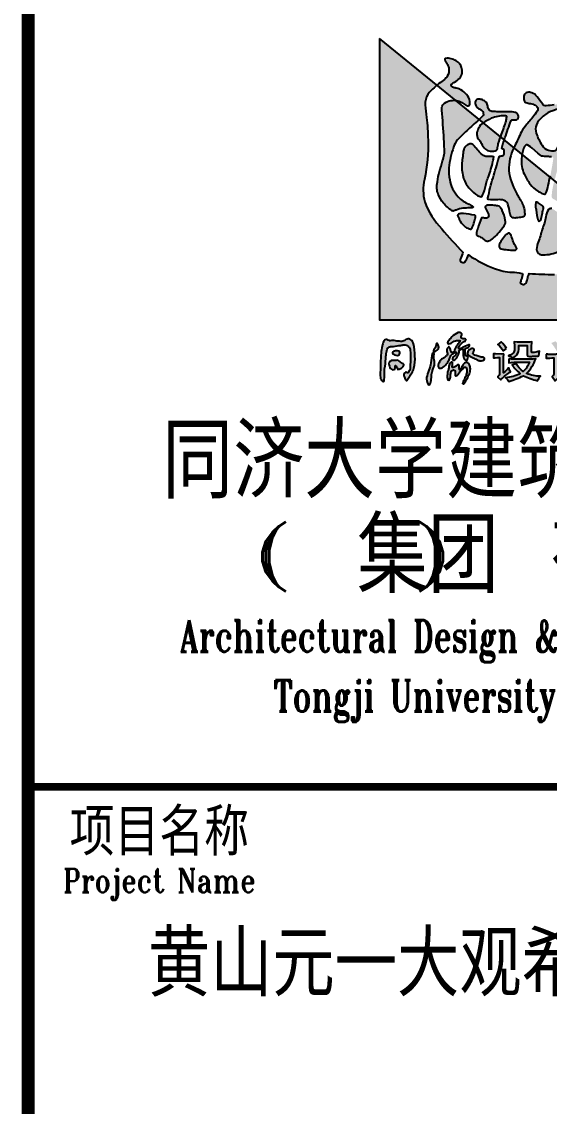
# Model space of a CAD drawing. Extents: x -395226 to -176901, y -140672 to 68263.
# Drawn here: x -287265 to -285253, y -60148 to -56010 of the extents above; entities that cross this region are included whole.
import ezdxf
from ezdxf.enums import TextEntityAlignment as Align

# ---------------------------------------------------------------- set-up
doc = ezdxf.new("R2010")
doc.units = 0
doc.header["$LTSCALE"] = 1000
doc.header["$MEASUREMENT"] = 0
doc.layers.get('0').update_dxf_attribs({"linetype": 'CONTINUOUS'})
doc.layers.add('图框', color=7, linetype='CONTINUOUS')
doc.styles.add('TKZ1_tjhts.shx', font='tjromant.shx', dxfattribs={"bigfont": 'tjhts.shx'})
doc.styles.add('TKZ2_tjkts.shx', font='tjromant.shx', dxfattribs={"bigfont": 'tjkts.shx'})

# ---------------------------------------------------------------- blocks, each defined once
blk = doc.blocks.new('TJAD_TK_LOGO')
for points in [[(0.3088, 0.2387, -0.055111), (0.2978, 0.218, -0.399817), (0.2889, 0.2131, -0.15154), (0.2813, 0.2164, -0.301448), (0.2805, 0.2256, 0.010306), (0.2893, 0.248, -0.01851), (0.2158, 0.3296, -0.103184), (0.1567, 0.4231, -0.120959), (0.1559, 0.5005, 0.063512), (0.1683, 0.6375, 0.024265), (0.1633, 0.7157, -0.039016), (0.1589, 0.7586, -0.148803), (0.1672, 0.7952, -0.063522), (0.1899, 0.8185, -0.021561), (0.1991, 0.8269), (0, 0.9887), (0, 0.0136), (1.2, 0.0136), (0.9015, 0.2562, -0.02734), (0.8698, 0.2318, -0.056811), (0.8015, 0.1955, -0.043653), (0.7428, 0.1781, 0.070224), (0.7398, 0.1676, -0.155586), (0.7336, 0.1464, -0.268078), (0.7145, 0.1445, 0.046034), (0.7138, 0.1514, -0.10837), (0.7157, 0.158, 0.067272), (0.7193, 0.1723, 0.007869), (0.606, 0.1714, -0.018474), (0.519, 0.1742, 0.089356), (0.5135, 0.1595, -0.084297), (0.509, 0.1441, -0.378712), (0.4979, 0.1366, -0.129516), (0.4872, 0.1418, 0.010082), (0.4893, 0.1483, -0.06366), (0.4927, 0.1585, -0.047427), (0.496, 0.17, 0.412458), (0.4928, 0.175, 0.04646), (0.4591, 0.1791, -0.083304), (0.3984, 0.1918, -0.056916)], [(0.2775, 0.8514, 0.150805), (0.2864, 0.8696, 0.118181), (0.2844, 0.888, 0.061251), (0.2779, 0.9015, 0.110829), (0.2658, 0.9118, 0.065976), (0.2483, 0.9188, 0.129921), (0.2287, 0.9197, 0.40681), (0.2264, 0.9157, 0.07663), (0.2303, 0.907, -0.019502), (0.2369, 0.8958, -0.085799), (0.2406, 0.8843, -0.150999), (0.2351, 0.8585, -0.086307), (0.2248, 0.8465, -0.019332), (0.2062, 0.8326, 0.015742), (0.1991, 0.8269), (0.2636, 0.7745, -0.014783), (0.2672, 0.7742, -0.092021), (0.2852, 0.7675, -0.021612), (0.2992, 0.7583, 0.020501), (0.3016, 0.7569, -0.138406), (0.302, 0.7565, -0.004327), (0.3042, 0.7558, 0.041521), (0.3068, 0.7553, 0.017006), (0.3094, 0.7562, 0.175362), (0.3127, 0.7602, 0.115175), (0.3133, 0.7703, 0.133458), (0.3016, 0.7947, 0.090138), (0.282, 0.8113, 0.068529), (0.2674, 0.8165, -0.013934), (0.2566, 0.8189, -0.201719), (0.2496, 0.8239, -0.378426), (0.2504, 0.8307, -0.084166), (0.2598, 0.8373, 0.070184)], [(0.2636, 0.7745, 0.064867), (0.2476, 0.7736, 0.116531), (0.2256, 0.7646, 0.208218), (0.2161, 0.7503, 0.02194), (0.2164, 0.7413, -0.003556), (0.2234, 0.6402, -0.008585), (0.2249, 0.6059, -0.036626), (0.2244, 0.5869, -0.030322), (0.2188, 0.5654, 0.008639), (0.2079, 0.5277, 0.029199), (0.2005, 0.4927, 0.047639), (0.1991, 0.4689, 0.083135), (0.2032, 0.4501, 0.077424), (0.2218, 0.4185, 0.095524), (0.2514, 0.392, 0.133345), (0.2555, 0.391, 0.037671), (0.266, 0.3945, -0.074764), (0.2892, 0.4005, -0.017227), (0.3115, 0.4018, 0.103318), (0.3238, 0.4034, 0.529251), (0.3243, 0.406, 0.058891), (0.3103, 0.4144, -0.106556), (0.2722, 0.4408, -0.157893), (0.2439, 0.4997, -0.090292), (0.2406, 0.5406, -0.061166), (0.2567, 0.6121, -0.11155), (0.2702, 0.6374, -0.016825), (0.2934, 0.6606, -0.002917), (0.3335, 0.6973, 0.013927), (0.3452, 0.7082)], [(0.4736, 0.7314, 0.018572), (0.4732, 0.7314), (0.4732, 0.7318, 0.06936), (0.4703, 0.733, 0.047212), (0.46, 0.7347, 0.024282), (0.4431, 0.7352, -0.000753), (0.4115, 0.7353, -0.013374), (0.3921, 0.7358, -0.164458), (0.3817, 0.7396, -0.15617), (0.3755, 0.7508, 0.064833), (0.3714, 0.765, 0.17195), (0.3603, 0.7744, 0.077232), (0.3482, 0.7786, 0.099365), (0.3407, 0.7784, 0.128164), (0.3354, 0.7756, 0.199677), (0.3314, 0.766, 0.156287), (0.3348, 0.7545, 0.086381), (0.3434, 0.7463, 0.029794), (0.3514, 0.742, -0.218512), (0.3587, 0.7337, -0.050196), (0.3602, 0.726, -0.223734), (0.3564, 0.7197, -0.013892), (0.3452, 0.7082), (0.3589, 0.6971, -0.00619), (0.3868, 0.7123, -0.093205), (0.4339, 0.7212, -0.103421), (0.4394, 0.72, -0.384925), (0.4409, 0.717, -0.045853), (0.4384, 0.7029, -0.014561), (0.4233, 0.6576, 0.006316), (0.4195, 0.6478), (0.4323, 0.6374, -0.003465), (0.4348, 0.6445, -0.002724), (0.4557, 0.7043, -0.338072), (0.4611, 0.707, 0.005218), (0.4734, 0.7074, 0.309415), (0.4756, 0.7082, 0.132077), (0.4786, 0.7099, 0.147744), (0.4814, 0.7154, 0.135646), (0.4808, 0.7231, 0.18433)]]:
    blk.add_hatch(color=256).paths.add_polyline_path(points)
h = blk.add_hatch(color=256)
h.paths.add_polyline_path([(0.7123, 0.7547, 0.083086), (0.7078, 0.7611, 0.127732), (0.7011, 0.7644, 0.060999), (0.6727, 0.7685, 0.050289), (0.6488, 0.769, 0.061315), (0.6263, 0.7647, -0.058239), (0.6053, 0.759, -0.023274), (0.5769, 0.7559, -0.318074), (0.5654, 0.7615, -0.012807), (0.5459, 0.787, 0.176594), (0.5273, 0.8007, 0.141446), (0.5118, 0.8023, 0.254042), (0.5015, 0.7926, 0.094349), (0.5002, 0.7774, 0.272202), (0.5073, 0.7669, 0.06938), (0.523, 0.7632, -0.099001), (0.5405, 0.7575, -0.173209), (0.5486, 0.7467, -0.244282), (0.547, 0.7377, -0.042049), (0.5309, 0.7159, 0.019533), (0.5043, 0.6835, 0.074328), (0.4889, 0.6592, -0.003717), (0.4656, 0.6104), (0.4938, 0.5874, -0.03259), (0.4985, 0.6073, -0.114709), (0.5043, 0.6174), (0.5072, 0.6195), (0.5091, 0.6202), (0.5118, 0.6201), (0.5142, 0.6193), (0.5231, 0.6138), (0.5294, 0.6085), (0.5482, 0.5915), (0.5545, 0.5865), (0.5549, 0.5865, 0.137325), (0.5628, 0.5817, 0.052206), (0.5812, 0.5795, -0.039081), (0.5963, 0.5784, -0.061234), (0.5998, 0.5775, -0.389955), (0.6022, 0.5741, -0.015439), (0.6014, 0.5665, -0.009793), (0.5919, 0.5135, -0.001555), (0.5909, 0.5086), (0.6061, 0.4962, -0.005675), (0.6129, 0.5218, 0.021764), (0.6244, 0.5699, -0.037231), (0.6265, 0.5785, -0.166808), (0.6296, 0.5808, 0.014415), (0.6366, 0.5837, 0.232872), (0.6415, 0.5909, 0.087887), (0.641, 0.6009, 0.002273), (0.6378, 0.6149, -0.178357), (0.6381, 0.6188, -0.001216), (0.6509, 0.6596, -0.011476), (0.6643, 0.6991, -0.017032), (0.6756, 0.7288, -0.192629), (0.6888, 0.7399, -0.05264), (0.7021, 0.7447, 0.121865), (0.7115, 0.7475, 0.384919)])
h.paths.add_polyline_path([(0.5967, 0.7372, -0.021509), (0.6281, 0.7468, -0.053885), (0.6378, 0.7487, -0.363115), (0.652, 0.7407, -0.093078), (0.646, 0.7046, 0.023125), (0.6222, 0.6265, -0.067346), (0.6135, 0.6034, -0.278742), (0.6057, 0.5995, -0.067064), (0.5855, 0.6021, -0.223721), (0.5632, 0.6194, -0.070697), (0.543, 0.6609, -0.171192), (0.5437, 0.69, -0.090372), (0.5638, 0.7166, -0.097027)], flags=16)
h = blk.add_hatch(color=256)
h.paths.add_polyline_path([(0.4195, 0.6478), (0.3589, 0.6971, 0.122439), (0.3441, 0.6794, 0.077208), (0.3376, 0.6622, 0.221374), (0.3431, 0.6401, -0.044103), (0.3534, 0.6251, 0.092474), (0.3673, 0.6059, 0.149827), (0.383, 0.5987, 0.078107), (0.4006, 0.5996, 0.300992), (0.4085, 0.6066, 0.003448), (0.4116, 0.6244, -0.014936)])
h.paths.add_polyline_path([(0.4481, 0.5312, -0.118411), (0.4656, 0.6104), (0.4323, 0.6374, 0.013731), (0.4236, 0.6091, 0.354128), (0.4255, 0.6066, 0.149403), (0.4255, 0.6062, -0.033756), (0.429, 0.6051, -0.301225), (0.4322, 0.6016, -0.067966), (0.4306, 0.5853, -0.155357), (0.4255, 0.5826, -0.0383), (0.4175, 0.5813, 0.394404), (0.4141, 0.5771, -0.002997), (0.3933, 0.5061, 0.027314), (0.3759, 0.4366, 0.262389), (0.3769, 0.4312, 0.054171), (0.4093, 0.4301, -0.120269), (0.4322, 0.4278, -0.238212), (0.445, 0.4145, -0.030328), (0.4518, 0.3843, 0.177342), (0.4589, 0.3692, 0.189169), (0.4732, 0.3674, 0.024901), (0.4941, 0.3699, 0.43233), (0.5035, 0.3812, 0.054023), (0.4992, 0.4064, 0.072563), (0.4928, 0.4227, -0.024272), (0.4732, 0.4551, -0.09052)])
h.paths.add_polyline_path([(0.5909, 0.5086), (0.4938, 0.5874, 0.02545), (0.492, 0.5716, 0.128799), (0.5009, 0.5201, 0.044216), (0.5216, 0.4843, 0.076323), (0.548, 0.4604, 0.034366), (0.5624, 0.4519, 0.076032), (0.5722, 0.4489, 0.341488), (0.575, 0.4509, 0.069217), (0.5844, 0.4795, 0.009229)])
h.paths.add_polyline_path([(0.6061, 0.4962, 0.003269), (0.6024, 0.4814, 0.051211), (0.5967, 0.4451, 0.204101), (0.5987, 0.435, -0.011598), (0.6232, 0.4203, -0.044991), (0.6598, 0.3936, -0.200983), (0.6695, 0.3801, -0.006426), (0.6785, 0.3385, 0.079721), (0.6871, 0.3112, 0.326464), (0.6907, 0.3094, 0.087838), (0.6948, 0.3111, 0.087656), (0.7146, 0.3317, 0.286319), (0.7196, 0.3603, 0.076349), (0.7011, 0.3885, -0.160397), (0.6755, 0.4398), (0.6755, 0.4398)])
h.paths.add_polyline_path([(0.8517, 0.2966), (0.7903, 0.3465, 0.007087), (0.7769, 0.3013, 0.070922), (0.7741, 0.2754, 0.248353), (0.779, 0.265, 0.199635), (0.7954, 0.2684, -0.006886), (0.8134, 0.2746, 0.05678), (0.8467, 0.293, 0.006803)])
h = blk.add_hatch(color=256)
h.paths.add_polyline_path([(0.393, 0.5629, -0.011586), (0.3965, 0.5787, 0.253288), (0.3961, 0.5791, 0.095247), (0.3878, 0.5795, -0.0106), (0.3763, 0.5795, -0.133876), (0.3608, 0.5833, -0.082431), (0.3451, 0.5964, -0.01622), (0.3317, 0.6124, 0.042319), (0.324, 0.621, 0.140851), (0.3172, 0.6238, 0.145933), (0.3085, 0.6218, 0.038492), (0.302, 0.6178), (0.3016, 0.6178, 0.000616), (0.3, 0.6162, 0.032553), (0.2979, 0.6148, 0.095329), (0.2942, 0.6103, 0.096767), (0.2905, 0.5971, -0.001525), (0.2876, 0.5737, 0.034244), (0.285, 0.5522, 0.085899), (0.2916, 0.5041, 0.097395), (0.3137, 0.4669, 0.083463), (0.3395, 0.445, 0.098864), (0.3517, 0.4407, 0.30663), (0.3559, 0.443, 0.075685), (0.3606, 0.4535, 0.009946), (0.371, 0.4905, -0.023424), (0.3776, 0.5099, 0.034776)])
h.paths.add_polyline_path([(0.3331, 0.3723, 0.321528), (0.3303, 0.3767, 0.021484), (0.2909, 0.382, 0.022843), (0.2815, 0.3822, 0.102534), (0.2763, 0.381, 0.130045), (0.2718, 0.3783, 0.267367), (0.2712, 0.3737, -0.005872), (0.2757, 0.3643, 0.058515), (0.2798, 0.3554, 0.081344), (0.2949, 0.3383, 0.099387), (0.3095, 0.3298, 0.035917), (0.3152, 0.3284, 0.245908), (0.3185, 0.3297, 0.105203), (0.327, 0.3486, -0.034055), (0.3316, 0.3653, 0.056891)])
h.paths.add_polyline_path([(0.4315, 0.3396, 0.245812), (0.436, 0.3593, 0.065072), (0.4255, 0.3925, 0.134826), (0.4253, 0.3934, -0.114996), (0.4251, 0.3945, 0.061748), (0.4182, 0.4045, 0.16919), (0.4099, 0.4088, 0.009694), (0.3932, 0.4108, 0.017654), (0.3823, 0.4116, 0.044621), (0.3745, 0.4112, 0.15913), (0.3675, 0.4082, 0.263058), (0.3666, 0.4036, 0.037983), (0.3754, 0.3845, -0.091013), (0.3784, 0.3745, -0.183458), (0.3763, 0.3696, -0.186991), (0.3705, 0.3666, -0.076588), (0.3638, 0.3668, 0.012233), (0.357, 0.368, 0.175338), (0.3532, 0.367, 0.023216), (0.3404, 0.3302, 0.04069), (0.3358, 0.3123, 0.28537), (0.3389, 0.3059, 0.048651), (0.3472, 0.3023, -0.083296), (0.3595, 0.2951, 0.044689), (0.3674, 0.2887, 0.196761), (0.3781, 0.2876, 0.127879), (0.3954, 0.2982, 0.050671)])
h.paths.add_polyline_path([(0.4633, 0.2851, 0.013244), (0.4608, 0.2933, 0.042352), (0.4538, 0.3106, 0.086452), (0.451, 0.3142, 0.181931), (0.4475, 0.3144, 0.105167), (0.437, 0.3071, 0.063777), (0.4225, 0.2892, 0.079039), (0.415, 0.2726, 0.295118), (0.4173, 0.2626, 0.12746), (0.4262, 0.259, 0.051219), (0.4378, 0.2577, -0.006938), (0.4592, 0.2552, 0.101871), (0.4716, 0.2561, 0.282022), (0.4753, 0.2604, 0.127329), (0.4734, 0.2662), (0.4732, 0.2662, -0.004335)])
h.paths.add_polyline_path([(0.6577, 0.3076, -0.058552), (0.6453, 0.3355, -0.043685), (0.6412, 0.3591, 0.088622), (0.6365, 0.3722, 0.151789), (0.6215, 0.3846, -0.046532), (0.6062, 0.3942, 0.04555), (0.5995, 0.3981, 0.043142), (0.5967, 0.3991), (0.5966, 0.3994, 0.251715), (0.5858, 0.3963, 0.137334), (0.5764, 0.371, -0.022108), (0.5712, 0.349, 0.025269), (0.5573, 0.3052, -0.028381), (0.5499, 0.2836, 0.095667), (0.5444, 0.258, 0.266705), (0.5545, 0.2414, 0.133638), (0.5811, 0.2399, 0.117773), (0.6341, 0.259, 0.081266), (0.6603, 0.2854, 0.080524), (0.6632, 0.2917), (0.6632, 0.292), (0.6636, 0.2924), (0.6636, 0.2952), (0.6632, 0.2952, 0.059624)])
h.paths.add_polyline_path([(0.5675, 0.4064, 0.121011), (0.5636, 0.4099, 0.051248), (0.5498, 0.4198, 0.077555), (0.5447, 0.4219, 0.238499), (0.5422, 0.4212, 0.167798), (0.5412, 0.4181, 0.09655), (0.5414, 0.3999, -0.014406), (0.5433, 0.3923, -0.00033), (0.5454, 0.375, 0.1059), (0.5513, 0.3573, 0.313865), (0.5557, 0.3565, 0.231713), (0.5604, 0.3643, 0.026659), (0.5643, 0.3846, -0.007425), (0.5681, 0.3998, 0.16995)])
h.paths.add_polyline_path([(0.6788, 0.2495, 0.082015), (0.6802, 0.2581, 0.360369), (0.6746, 0.2636, 0.094324), (0.6683, 0.2635, 0.109868), (0.6658, 0.2629, -0.017853), (0.6636, 0.2619), (0.6632, 0.2619, 0.095638), (0.6515, 0.2506, 0.069381), (0.6467, 0.2423, 0.391778), (0.6489, 0.2376, 0.16265), (0.6584, 0.2374, 0.029698), (0.6632, 0.2387), (0.6636, 0.2387, 0.027865), (0.6738, 0.2427, 0.232972)])
h.paths.add_polyline_path([(0.7651, 0.3086, -0.00792), (0.7663, 0.3122, -0.04061), (0.7673, 0.3161, 0.057732), (0.7686, 0.323, 0.231089), (0.7664, 0.3309, 0.223752), (0.7548, 0.3302, 0.032861), (0.7336, 0.3152, -0.012035), (0.7156, 0.3033, 0.160241), (0.7001, 0.2874, 0.160304), (0.6998, 0.2673, 0.221951), (0.7087, 0.2557, 0.080228), (0.7255, 0.2484, 0.124433), (0.7414, 0.2473, 0.177577), (0.7482, 0.2548, 0.06059), (0.7578, 0.2826, -0.013372)])
h = blk.add_hatch(color=256)
h.paths.add_polyline_path([(0.1087, -0.0549, 0.215782), (0.0955, -0.0527, 0.067417), (0.0878, -0.0572, -0.168397), (0.0723, -0.0608, -0.018722), (0.0557, -0.0587, 0.069135), (0.0371, -0.0584, -0.211583), (0.0322, -0.0571, 0.012327), (0.0271, -0.0542, 0.18165), (0.0227, -0.0546, 0.234564), (0.0145, -0.0607, 0.06939), (0.0092, -0.0773, 0.040114), (0.004, -0.1264, 0.00862), (0.0038, -0.1509, 0.034302), (0.0033, -0.1865, 0.240525), (0.0113, -0.1992, 0.151405), (0.014, -0.1995, 0.254247), (0.0165, -0.1924, 0.038225), (0.0174, -0.1663, -0.061608), (0.0194, -0.1463, 0.026815), (0.0223, -0.1127, -0.054652), (0.0257, -0.0929, -0.028262), (0.0289, -0.0835, -0.253686), (0.0385, -0.0789, 0.007206), (0.0489, -0.0782, -0.006599), (0.0729, -0.0746, 0.009999), (0.0841, -0.0723, -0.062381), (0.0934, -0.0735, -0.15567), (0.0993, -0.0771, -0.051163), (0.1052, -0.0853, -0.102101), (0.1065, -0.0911, -0.03095), (0.1072, -0.1291, 0.010088), (0.1069, -0.1503, -0.131285), (0.1038, -0.1627, -0.019629), (0.1006, -0.1683, -0.485137), (0.0962, -0.1696, 0.001583), (0.093, -0.1677, 0.165296), (0.0875, -0.1704, 0.24859), (0.0847, -0.1785, 0.066176), (0.0882, -0.1886, 0.038595), (0.0909, -0.1945, 0.378365), (0.0951, -0.1957, 0.077759), (0.1038, -0.1826, 0.016012), (0.1121, -0.17, 0.054651), (0.1183, -0.1552, 0.087206), (0.1231, -0.1116, 0.064902), (0.1173, -0.0684, 0.144064)])
h.paths.add_polyline_path([(0.0629, -0.0931), (0.0559, -0.0934), (0.0526, -0.0942), (0.0487, -0.0957), (0.0473, -0.0971), (0.0457, -0.0999, 0.333571), (0.0462, -0.1038, 0.045952), (0.0523, -0.1067, 0.064784), (0.0622, -0.1092, 0.210865), (0.0684, -0.1072, 0.127927), (0.0706, -0.102, 0.211886), (0.0696, -0.0958, 0.12013), (0.0674, -0.0941)], flags=17)
h.paths.add_polyline_path([(0.058, -0.146, -0.039434), (0.0609, -0.152, 0.054133), (0.0642, -0.1578, 0.123184), (0.0796, -0.1504, 0.140353), (0.0842, -0.1429, 0.284617), (0.0828, -0.1391, -0.012464), (0.0763, -0.135, 0.016141), (0.0639, -0.1258, -0.029736), (0.0406, -0.1269, -0.149024), (0.0367, -0.13, 0.190304), (0.0335, -0.134, 0.089845), (0.0332, -0.143, 0.171078), (0.0413, -0.1572, 0.249801), (0.0503, -0.1586, 0.378768), (0.055, -0.1529, 0.031236), (0.054, -0.1458), (0.0561, -0.1439)], flags=17)
h.paths.add_polyline_path([(0.1936, -0.0808, -0.130766), (0.1929, -0.0832, -0.049), (0.1889, -0.0904, 0.175351), (0.1867, -0.0955, 0.389375), (0.1886, -0.0971, 0.146359), (0.1966, -0.0935, 0.079034), (0.2024, -0.0886, 0.101244), (0.205, -0.0836, 0.132531), (0.2051, -0.0769, 0.067751), (0.2031, -0.0722, 0.050259), (0.1996, -0.0676, 0.454265), (0.198, -0.0678, 0.06765), (0.196, -0.0731, 0.007561)])
h.paths.add_polyline_path([(0.189, -0.104, 0.313541), (0.1862, -0.1002, 0.335576), (0.1832, -0.1018, 0.015792), (0.1784, -0.1349, -0.057755), (0.1712, -0.1608, 0.000363), (0.1628, -0.1859, 0.094511), (0.1671, -0.2072, 0.230423), (0.1705, -0.2113, 0.369117), (0.1764, -0.2058, 0.039319), (0.18, -0.1854, -0.109188), (0.1887, -0.1489, 0.00425), (0.1908, -0.1434, 0.032369), (0.1887, -0.118, -0.025515)])
h.paths.add_polyline_path([(0.251, -0.0452, 0.093827), (0.2363, -0.0633, 0.302072), (0.2373, -0.0679, 0.296548), (0.2444, -0.0681, 0.04254), (0.259, -0.0604, -0.129019), (0.2753, -0.0571, -0.117204), (0.2785, -0.0581, -0.328405), (0.2786, -0.0608, -0.051459), (0.2703, -0.0723, 0.085646), (0.2604, -0.09, 0.031903), (0.2597, -0.0932, -0.315533), (0.2562, -0.0979, -0.134544), (0.2509, -0.099, -0.408117), (0.2479, -0.0961, 0.035639), (0.2445, -0.0851, 0.084333), (0.2416, -0.0806, 0.358627), (0.239, -0.0802, 0.227473), (0.2329, -0.092, 0.148882), (0.235, -0.0994, -0.254787), (0.2358, -0.1059, -0.110418), (0.229, -0.1131, -0.032156), (0.2173, -0.1207, 0.122106), (0.2102, -0.1279, 0.074479), (0.2035, -0.1443, 0.233421), (0.2058, -0.152, 0.316166), (0.2167, -0.1523, 0.122903), (0.2315, -0.1397, 0.056501), (0.2413, -0.1246, -0.025506), (0.2474, -0.11, -0.174643), (0.2597, -0.1006, 0.004602), (0.2657, -0.0979, -0.251477), (0.2643, -0.107, -0.130218), (0.2586, -0.1116, 0.16089), (0.2539, -0.1165, 0.172735), (0.253, -0.123, 0.448793), (0.2607, -0.1246, 0.141971), (0.272, -0.1086, 0.057248), (0.2765, -0.0945, -0.334885), (0.2836, -0.0873, -0.076773), (0.2877, -0.0871, -0.545841), (0.2894, -0.0894, -0.008092), (0.2895, -0.1045, 0.139136), (0.2949, -0.1235, 0.144746), (0.301, -0.1277, 0.355116), (0.3041, -0.1263, 0.046986), (0.3064, -0.118, 0.052614), (0.3072, -0.1148, 0.237681), (0.3057, -0.1128, 0.025436), (0.3015, -0.1114, -0.354836), (0.298, -0.1075, -0.049448), (0.2968, -0.0935, -0.035628), (0.2969, -0.0883, -0.387964), (0.3001, -0.084, -0.009611), (0.3071, -0.0814, 0.187317), (0.3113, -0.0778, 0.232403), (0.3115, -0.0721, 0.143525), (0.3105, -0.0719, 0.022411), (0.2879, -0.0821, -0.00319), (0.2795, -0.086, -0.206179), (0.276, -0.0863, -0.165764), (0.2735, -0.0838, -0.217969), (0.274, -0.0802, -0.110096), (0.2841, -0.0684, -0.031862), (0.2964, -0.0594, 0.078929), (0.2994, -0.0567, 0.264707), (0.2996, -0.0548, 0.034215), (0.298, -0.0525, 0.174735), (0.2957, -0.0516, 0.001752), (0.2917, -0.0518, -0.177458), (0.2867, -0.0505, -0.140307), (0.2831, -0.0469, -0.275752), (0.2842, -0.0412, 0.167681), (0.2852, -0.035, 0.301407), (0.2787, -0.0302, 0.08311), (0.273, -0.0304, 0.130737)])
h.paths.add_polyline_path([(0.3265, -0.1185, 0.027579), (0.3434, -0.1267, 0.154526), (0.3537, -0.1275, 0.082415), (0.3631, -0.1246, 0.312986), (0.3634, -0.1187, 0.221824), (0.3602, -0.1161, 0.031656), (0.355, -0.1158, -0.00721), (0.3422, -0.1122, -0.071904), (0.3274, -0.106, -0.267193), (0.324, -0.1005, -0.023267), (0.3278, -0.0922, 0.395574), (0.3247, -0.0851, 0.188464), (0.3166, -0.0869, 0.051998), (0.3107, -0.0902, 0.108508), (0.3062, -0.0972, 0.200123), (0.3045, -0.1041, 0.191616), (0.3078, -0.1086, -0.01282)])
h.paths.add_polyline_path([(0.3061, -0.1345, 0.188222), (0.2987, -0.1344, 0.20573), (0.2909, -0.1393, 0.018376), (0.2852, -0.1492, -0.117409), (0.2773, -0.1592, -0.060927), (0.2765, -0.1465, 0.215117), (0.2745, -0.1419, 0.470033), (0.2699, -0.1433, -0.045545), (0.2616, -0.1486, -0.074224), (0.2553, -0.1514, -0.568137), (0.252, -0.1485, -0.07678), (0.2526, -0.1441, 0.100197), (0.2529, -0.1346, 0.387299), (0.2502, -0.1327, 0.118665), (0.2478, -0.1338, 0.185429), (0.2406, -0.1469, -0.018374), (0.2387, -0.1583, 0.026924), (0.2355, -0.1694, -0.013447), (0.2349, -0.18, 0.097057), (0.2361, -0.1921, 0.277047), (0.2398, -0.1951, 0.192921), (0.2429, -0.1932, 0.125735), (0.2464, -0.1796, -0.084178), (0.2486, -0.1648, -0.292454), (0.2566, -0.1598, -0.427415), (0.2627, -0.1662, -0.039723), (0.2621, -0.1773, 0.744354), (0.2674, -0.1794, 0.173973), (0.2753, -0.1721, -0.079593), (0.2831, -0.1615, 0.037997), (0.2923, -0.1518, -0.536451), (0.3002, -0.1519, -0.220641), (0.3027, -0.1657, -0.033334), (0.3, -0.1785, -0.02197), (0.2922, -0.1962, -0.036413), (0.288, -0.2042, 0.059035), (0.2879, -0.2046, 0.221247), (0.2894, -0.2077, 0.229092), (0.2907, -0.2079, 0.104052), (0.2938, -0.2056, 0.039622), (0.3034, -0.1893, 0.031663), (0.3116, -0.1728, 0.083922), (0.3151, -0.1559, 0.095464), (0.3114, -0.1418, 0.118136)])
h.paths.add_polyline_path([(0.4291, -0.0935), (0.4405, -0.0853, 0.028783), (0.4221, -0.0627), (0.4102, -0.0715, -0.06685)])
h.paths.add_polyline_path([(0.4215, -0.1047), (0.4022, -0.1042), (0.3969, -0.1036), (0.3948, -0.1036), (0.3948, -0.1181), (0.4007, -0.1176), (0.4092, -0.1169), (0.4158, -0.1168), (0.4158, -0.1709, -0.223037), (0.4102, -0.1829, -0.003297), (0.4095, -0.1842), (0.42, -0.1936, 0.201777), (0.4221, -0.1917, -0.033526), (0.4536, -0.1659, -0.02738), (0.4473, -0.1527, -0.067274), (0.4298, -0.1697, -0.004515), (0.43, -0.112, -0.051491), (0.4312, -0.1036)])
h.paths.add_polyline_path([(0.4681, -0.0776), (0.4676, -0.0915, -0.202539), (0.4614, -0.1024, -0.066868), (0.4473, -0.1105, -0.101276), (0.4613, -0.1193, 0.145344), (0.4788, -0.1017, 0.140249), (0.4824, -0.0753, -0.003162), (0.5118, -0.0753, -0.016144), (0.5113, -0.0906, 0.052901), (0.5122, -0.1087, 0.214665), (0.5146, -0.1118, 0.093296), (0.5153, -0.1118, 0.137117), (0.5238, -0.1126, 0.000424), (0.5373, -0.1123, 0.022294), (0.5517, -0.1112), (0.5538, -0.0948), (0.5502, -0.0961), (0.5458, -0.0974), (0.5419, -0.0985), (0.5363, -0.0994), (0.5323, -0.0995), (0.5266, -0.0985), (0.5261, -0.0963), (0.5266, -0.0805), (0.5279, -0.0627), (0.5208, -0.0631), (0.5109, -0.0633), (0.4981, -0.0633), (0.4859, -0.0633), (0.4771, -0.0632), (0.4669, -0.0627)])
h.paths.add_polyline_path([(0.5056, -0.1225, -0.002263), (0.4652, -0.1224, -0.028919), (0.4487, -0.1207), (0.4487, -0.1351), (0.4568, -0.134), (0.467, -0.1332, -0.001197), (0.5012, -0.1332, 0.000411), (0.5195, -0.1332, -0.117897), (0.4977, -0.1647, -0.081518), (0.4732, -0.1382), (0.4592, -0.142, 0.067412), (0.4873, -0.1722, -0.099344), (0.4368, -0.1867, -0.117302), (0.4487, -0.1993, 0.051291), (0.4985, -0.1798, 0.052048), (0.5475, -0.1968, -0.102524), (0.5573, -0.1817, -0.086164), (0.5097, -0.1716, 0.112398), (0.5412, -0.1212, -0.018709)])
h.paths.add_polyline_path([(0.6036, -0.1181), (0.6036, -0.1747, -0.094232), (0.598, -0.1829), (0.6085, -0.1968), (0.647, -0.1609), (0.64, -0.147), (0.619, -0.1691), (0.619, -0.1241, -0.058001), (0.6207, -0.1057, 0.319569), (0.6199, -0.1049, 0.045142), (0.6064, -0.1062, 0.020451), (0.5944, -0.1061, -0.034776), (0.5777, -0.1049), (0.5777, -0.1193, -0.030546)])
h.paths.add_polyline_path([(0.6099, -0.0601), (0.5952, -0.0664, -0.049542), (0.6141, -0.0941), (0.6302, -0.0872, 0.030356)])
h.paths.add_polyline_path([(0.6595, -0.1054, -0.019379), (0.6351, -0.1042), (0.6351, -0.1193, -0.02608), (0.6603, -0.1181), (0.682, -0.1181), (0.682, -0.1729, -0.021278), (0.6806, -0.2012), (0.6974, -0.2012, -0.017067), (0.6967, -0.1716), (0.6967, -0.1181), (0.7148, -0.1181, -0.024313), (0.7409, -0.1193), (0.7409, -0.1042, -0.018656), (0.7103, -0.1055), (0.6967, -0.1055), (0.6967, -0.0765, -0.143011), (0.7016, -0.0589, 0.162811), (0.697, -0.0572, 0.035376), (0.6847, -0.0564, 0.004148), (0.6806, -0.0564, -0.046173), (0.6819, -0.0675, -0.00345), (0.682, -0.1055, -0.001359)])
h.paths.add_polyline_path([(0.7665, -0.0695), (0.7665, -0.0854), (0.8078, -0.0854), (0.8078, -0.2004), (0.8257, -0.2004), (0.8257, -0.0854), (0.867, -0.0854), (0.867, -0.0695)])
h.paths.add_polyline_path([(0.9301, -0.1569, -0.040499), (0.9291, -0.1744, -0.3078), (0.915, -0.1875, -0.189438), (0.8973, -0.1845, -0.186489), (0.89, -0.1721, -0.07743), (0.8894, -0.158), (0.8723, -0.158, 0.198241), (0.8816, -0.1938, 0.214326), (0.9098, -0.2039, 0.249549), (0.9415, -0.1907, 0.135294), (0.948, -0.1641), (0.948, -0.0695), (0.9301, -0.0695)])
h.paths.add_polyline_path([(1.0285, -0.0695), (1.0088, -0.0695), (0.9602, -0.2004), (0.9786, -0.2004), (0.9926, -0.1613), (1.0441, -0.1613), (1.0579, -0.2004), (1.0772, -0.2004)])
h.paths.add_polyline_path([(1.0186, -0.0882), (1.0389, -0.146), (0.9981, -0.146)], flags=16)
h.paths.add_polyline_path([(1.0908, -0.0695), (1.0908, -0.2004), (1.1399, -0.2004, 0.229129), (1.182, -0.1827, 0.179316), (1.1971, -0.1343, 0.181564), (1.1826, -0.0858, 0.220204), (1.1406, -0.0695)])
h.paths.add_polyline_path([(1.1086, -0.0846), (1.1391, -0.0846, -0.337188), (1.1746, -0.1078, -0.124189), (1.1773, -0.1517, -0.40123), (1.1391, -0.1844), (1.1086, -0.1844)], flags=16)
blk.add_lwpolyline([(0, 0.9887), (0, 0.0136), (1.2, 0.0136)], close=True)
for points in [[(0.6053, 0.759, -0.023274), (0.5769, 0.7559, -0.318074), (0.5654, 0.7615, -0.012807), (0.5459, 0.787, 0.176594), (0.5273, 0.8007, 0.141446), (0.5118, 0.8023, 0.254042), (0.5015, 0.7926, 0.094349), (0.5002, 0.7774, 0.272202), (0.5073, 0.7669, 0.06938), (0.523, 0.7632, -0.099001), (0.5405, 0.7575, -0.176084), (0.5487, 0.7465, -0.238335), (0.547, 0.7377, -0.042049), (0.5309, 0.7159, 0.019533), (0.5043, 0.6835, 0.074328), (0.4889, 0.6592, -0.003717), (0.4656, 0.6104, 0.118412), (0.4481, 0.5312, 0.09052), (0.4732, 0.4551, 0.024272), (0.4928, 0.4227, -0.072563), (0.4992, 0.4064, -0.054023), (0.5035, 0.3812, -0.43233), (0.4941, 0.3699, -0.024901), (0.4732, 0.3674, -0.189169), (0.4589, 0.3692, -0.177342), (0.4518, 0.3843, 0.030328), (0.445, 0.4145, 0.238212), (0.4322, 0.4278, 0.120269), (0.4093, 0.4301, -0.054171), (0.3769, 0.4312, -0.262389), (0.3759, 0.4366, -0.027314), (0.3933, 0.5061, 0.002997), (0.4141, 0.5771, -0.42145), (0.4179, 0.5814, 0.036527), (0.4255, 0.5826, 0.155357), (0.4306, 0.5853, 0.067966), (0.4322, 0.6016, 0.301225), (0.429, 0.6051, 0.033756), (0.4255, 0.6062, -0.149403), (0.4255, 0.6066, -0.354128), (0.4236, 0.6091, -0.017197), (0.4348, 0.6445, -0.010154), (0.4348, 0.6445, -0.002724), (0.4557, 0.7043, -0.338072), (0.4611, 0.707, 0.005218), (0.4734, 0.7074, 0.309415), (0.4756, 0.7082, 0.132077), (0.4786, 0.7099, 0.147744), (0.4814, 0.7154, 0.135646), (0.4808, 0.7231, 0.18433), (0.4736, 0.7314, 0.018572), (0.4732, 0.7314), (0.4732, 0.7318, 0.071117), (0.4702, 0.733, 0.046841), (0.46, 0.7347, 0.024282), (0.4431, 0.7352, -0.000753), (0.4115, 0.7353, -0.013374), (0.3921, 0.7358, -0.164458), (0.3817, 0.7396, -0.15617), (0.3755, 0.7508, 0.064833), (0.3714, 0.765, 0.17195), (0.3603, 0.7744, 0.077232), (0.3482, 0.7786, 0.099365), (0.3407, 0.7784, 0.128164), (0.3354, 0.7756, 0.199677), (0.3314, 0.766, 0.156287), (0.3348, 0.7545, 0.086381), (0.3434, 0.7463, 0.029794), (0.3514, 0.742, -0.218512), (0.3587, 0.7337, -0.050196), (0.3602, 0.726, -0.223734), (0.3564, 0.7197, -0.027824), (0.3335, 0.6973, 0.002917), (0.2934, 0.6606, 0.016825), (0.2702, 0.6374, 0.11155), (0.2567, 0.6121, 0.061166), (0.2406, 0.5406, 0.090292), (0.2439, 0.4997, 0.157893), (0.2722, 0.4408, 0.106556), (0.3103, 0.4144, -0.057352), (0.324, 0.4062, -0.620281), (0.3238, 0.4034, -0.103318), (0.3115, 0.4018, 0.017227), (0.2892, 0.4005, 0.074764), (0.266, 0.3945, -0.037671), (0.2555, 0.391, -0.146442), (0.2511, 0.3922, -0.094541), (0.2218, 0.4185, -0.075684), (0.2035, 0.4493, -0.086697), (0.1991, 0.4689, -0.047639), (0.2005, 0.4927, -0.029199), (0.2079, 0.5277, -0.008639), (0.2188, 0.5654, 0.030322), (0.2244, 0.5869, 0.036626), (0.2249, 0.6059, 0.008585), (0.2234, 0.6402, 0.003541), (0.2164, 0.7409, -0.022961), (0.2161, 0.7503, -0.208218), (0.2256, 0.7646, -0.116531), (0.2476, 0.7736, -0.079727), (0.2672, 0.7742, -0.092021), (0.2852, 0.7675, -0.021612), (0.2992, 0.7583, 0.020501), (0.3016, 0.7569, -0.138406), (0.302, 0.7565, -0.004327), (0.3042, 0.7558, 0.041521), (0.3068, 0.7553, 0.017006), (0.3094, 0.7562, 0.218913), (0.313, 0.7614, 0.100805), (0.3133, 0.7703, 0.133458), (0.3016, 0.7947, 0.090138), (0.282, 0.8113, 0.068529), (0.2674, 0.8165, -0.013934), (0.2566, 0.8189, -0.201719), (0.2496, 0.8239, -0.33618), (0.2499, 0.8301, -0.089843), (0.2598, 0.8373, 0.067656), (0.2769, 0.8508, 0.15691), (0.2864, 0.8696, 0.118181), (0.2844, 0.888, 0.061251), (0.2779, 0.9015, 0.110829), (0.2658, 0.9118, 0.065976), (0.2483, 0.9188, 0.126476), (0.2292, 0.9198, 0.453262), (0.2264, 0.9157, 0.07663), (0.2303, 0.907, -0.019502), (0.2369, 0.8958, -0.085799), (0.2406, 0.8843, -0.150999), (0.2351, 0.8585, -0.086307), (0.2248, 0.8465, -0.019332), (0.2062, 0.8326, 0.037315), (0.1899, 0.8185, 0.063522), (0.1672, 0.7952, 0.148803), (0.1589, 0.7586, 0.039016), (0.1633, 0.7157, -0.024265), (0.1683, 0.6375, -0.063512), (0.1559, 0.5005, 0.120959), (0.1567, 0.4231, 0.103184), (0.2158, 0.3296, 0.01851), (0.2893, 0.248, -0.010306), (0.2805, 0.2256, 0.301448), (0.2813, 0.2164, 0.15154), (0.2889, 0.2131, 0.399817), (0.2978, 0.218, 0.055111), (0.3088, 0.2387, 0.056916), (0.3984, 0.1918, 0.083304), (0.4591, 0.1791, -0.046418), (0.4928, 0.175, -0.509372), (0.4955, 0.1688, 0.042269), (0.4927, 0.1585, 0.06366), (0.4893, 0.1483, -0.010082), (0.4872, 0.1418, 0.129516), (0.4979, 0.1366, 0.378712), (0.509, 0.1441, 0.084297), (0.5135, 0.1595, -0.089356), (0.519, 0.1742, 0.018474), (0.606, 0.1714, -0.007869)], [(0.4339, 0.7212, 0.093231), (0.3868, 0.7123, 0.00619), (0.3589, 0.6971, 0.122439), (0.3441, 0.6794, 0.077208), (0.3376, 0.6622, 0.223971), (0.3433, 0.6399, -0.043458), (0.3534, 0.6251, 0.092474), (0.3673, 0.6059, 0.149827), (0.383, 0.5987, 0.078107), (0.4006, 0.5996, 0.300992), (0.4085, 0.6066, 0.003448), (0.4116, 0.6244, -0.021253), (0.4233, 0.6576, 0.014561), (0.4384, 0.7029, 0.045853), (0.4409, 0.717, 0.360509), (0.4396, 0.7199, 0.107188), (0.4339, 0.7212, -16745.559379)], [(0.6281, 0.7468, 0.021509), (0.5967, 0.7372, 0.097027), (0.5638, 0.7166, 0.090372), (0.5437, 0.69, 0.169889), (0.5429, 0.6611, 0.071038), (0.5632, 0.6194, 0.223721), (0.5855, 0.6021, 0.067064), (0.6057, 0.5995, 0.278742), (0.6135, 0.6034, 0.067346), (0.6222, 0.6265, -0.023125), (0.646, 0.7046, 0.093078), (0.652, 0.7407, 0.363115), (0.6378, 0.7487, 0.053885), (0.6281, 0.7468, 6.810958)], [(0.3961, 0.5791, 0.094892), (0.3878, 0.5795, -0.0106), (0.3763, 0.5795, -0.133876), (0.3608, 0.5833, -0.082431), (0.3451, 0.5964, -0.01622), (0.3317, 0.6124, 0.042319), (0.324, 0.621, 0.140851), (0.3172, 0.6238, 0.145933), (0.3085, 0.6218, 0.038492), (0.302, 0.6178), (0.3016, 0.6178, 0.000616), (0.3, 0.6162, 0.031804), (0.298, 0.6148, 0.096292), (0.2942, 0.6103, 0.096767), (0.2905, 0.5971, -0.001525), (0.2876, 0.5737, 0.034244), (0.285, 0.5522, 0.085899), (0.2916, 0.5041, 0.097395), (0.3137, 0.4669, 0.083463), (0.3395, 0.445, 0.098864), (0.3517, 0.4407, 0.30663), (0.3559, 0.443, 0.075685), (0.3606, 0.4535, 0.009946), (0.371, 0.4905, -0.023424), (0.3776, 0.5099, 0.034776), (0.393, 0.5629, -0.011586), (0.3965, 0.5787, 0.266953), (0.3961, 0.5791, -9.367818)], [(0.5963, 0.5784, 0.039081), (0.5812, 0.5795, -0.052206), (0.5628, 0.5817, -0.137325), (0.5549, 0.5865), (0.5545, 0.5865), (0.5482, 0.5915), (0.5294, 0.6085), (0.5231, 0.6138), (0.5142, 0.6193), (0.5118, 0.6201), (0.5091, 0.6202), (0.5072, 0.6195), (0.5043, 0.6174, 0.11368), (0.4985, 0.6074, 0.058255), (0.492, 0.5716, 0.128799), (0.5009, 0.5201, 0.044216), (0.5216, 0.4843, 0.076323), (0.548, 0.4604, 0.034366), (0.5624, 0.4519, 0.072238), (0.5717, 0.449, 0.392565), (0.575, 0.4509, 0.069217), (0.5844, 0.4795, 0.010784), (0.5919, 0.5135, 0.009793)], [(0.5636, 0.4099, 0.051248), (0.5498, 0.4198, 0.074352), (0.545, 0.4219, 0.258738), (0.5422, 0.4212, 0.167798), (0.5412, 0.4181, 0.09655), (0.5414, 0.3999, -0.014406), (0.5433, 0.3923, -0.00033), (0.5454, 0.375, 0.1059), (0.5513, 0.3573, 0.313865), (0.5557, 0.3565, 0.231713), (0.5604, 0.3643, 0.026659), (0.5643, 0.3846, -0.007268), (0.568, 0.3995, 0.17843), (0.5675, 0.4064, 0.121011), (0.5636, 0.4099, -4.005973)], [(0.3303, 0.3767, 0.021484), (0.2909, 0.382, 0.022843), (0.2815, 0.3822, 0.102534), (0.2763, 0.381, 0.130045), (0.2718, 0.3783, 0.297474), (0.2714, 0.3732, -0.00558), (0.2757, 0.3643, 0.058515), (0.2798, 0.3554, 0.081344), (0.2949, 0.3383, 0.099387), (0.3095, 0.3298, 0.035917), (0.3152, 0.3284, 0.291616), (0.3189, 0.3302, 0.101893), (0.327, 0.3486, -0.0334), (0.3315, 0.3649, 0.055709), (0.333, 0.3718, 0.351699), (0.3303, 0.3767, 0.192035)], [(0.3745, 0.4112, 0.15913), (0.3675, 0.4082, 0.288408), (0.3667, 0.4032, 0.037176), (0.3754, 0.3845, -0.091013), (0.3784, 0.3745, -0.183458), (0.3763, 0.3696, -0.186991), (0.3705, 0.3666, -0.073503), (0.3641, 0.3668, 0.012051), (0.3574, 0.3679, 0.191959), (0.3532, 0.367, 0.023216), (0.3404, 0.3302, 0.04069), (0.3358, 0.3123, 0.28537), (0.3389, 0.3059, 0.048651), (0.3472, 0.3023, -0.083296), (0.3595, 0.2951, 0.044689), (0.3674, 0.2887, 0.196761), (0.3781, 0.2876, 0.127879), (0.3954, 0.2982, 0.050671), (0.4315, 0.3396, 0.245812), (0.436, 0.3593, 0.065072), (0.4255, 0.3925, 0.14855), (0.4253, 0.3935, -0.105311), (0.4251, 0.3945, 0.061748), (0.4182, 0.4045, 0.172152), (0.4097, 0.4088, 0.009599), (0.3932, 0.4108, 0.017654), (0.3823, 0.4116, 0.044621), (0.3745, 0.4112, 14.039162)], [(0.5966, 0.3994, 0.251715), (0.5858, 0.3963, 0.137334), (0.5764, 0.371, -0.022108), (0.5712, 0.349, 0.025269), (0.5573, 0.3052, -0.028381), (0.5499, 0.2836, 0.095667), (0.5444, 0.258, 0.266705), (0.5545, 0.2414, 0.133638), (0.5811, 0.2399, 0.117773), (0.6341, 0.259, 0.081266)], [(0.4475, 0.3144, 0.105167), (0.437, 0.3071, 0.063777), (0.4225, 0.2892, 0.079039), (0.415, 0.2726, 0.295118), (0.4173, 0.2626, 0.12746), (0.4262, 0.259, 0.051219), (0.4378, 0.2577, -0.006938), (0.4592, 0.2552, 0.096731), (0.471, 0.2559, 0.313514), (0.4753, 0.2604, 0.118262), (0.4736, 0.2658), (0.4736, 0.2661), (0.4732, 0.2662, -0.004335), (0.4633, 0.2851, 0.013244), (0.4608, 0.2933, 0.040921), (0.4541, 0.31, 0.09847), (0.451, 0.3142, 0.181931), (0.4475, 0.3144, 6.785247)], [(0.1979, -0.068, 0.064778), (0.196, -0.0731, 0.007561), (0.1936, -0.0808, -0.130766), (0.1929, -0.0832, -0.049), (0.1889, -0.0904, 0.145283), (0.1868, -0.0946, 0.551757), (0.1886, -0.0971, 0.146359), (0.1966, -0.0935, 0.079034), (0.2024, -0.0886, 0.101244), (0.205, -0.0836, 0.132531), (0.2051, -0.0769, 0.09128), (0.2022, -0.0707, 0.033188), (0.1998, -0.0677, 0.58845), (0.1979, -0.068, 1.283189)], [(0.4405, -0.0853, 0.028783), (0.4221, -0.0627), (0.4102, -0.0715, -0.06685), (0.4291, -0.0935), (0.4405, -0.0853)], [(0.0674, -0.0941), (0.0629, -0.0931), (0.0559, -0.0934), (0.0526, -0.0942), (0.0487, -0.0957), (0.0473, -0.0971), (0.0457, -0.0999), (0.0457, -0.0999, 0.333571), (0.0462, -0.1038, 0.045952), (0.0523, -0.1067, 0.064784), (0.0622, -0.1092, 0.210865), (0.0684, -0.1072, 0.127927), (0.0706, -0.102, 0.211886), (0.0696, -0.0958, 0.12013), (0.0674, -0.0941, 0.205248)], [(0.1832, -0.1018, 0.015792), (0.1784, -0.1349, -0.057755), (0.1712, -0.1608, 0.000363), (0.1628, -0.1859, 0.094511), (0.1671, -0.2072, 0.230423), (0.1705, -0.2113, 0.369117), (0.1764, -0.2058, 0.039319), (0.18, -0.1854, -0.109188), (0.1887, -0.1489, 0.00425), (0.1908, -0.1434, 0.032369), (0.1887, -0.118, -0.024093), (0.189, -0.1048, 0.365167), (0.1862, -0.1002, 0.335576), (0.1832, -0.1018, -4.82272)], [(0.324, -0.1005, -0.023267), (0.3278, -0.0922, 0.395574), (0.3247, -0.0851, 0.188464), (0.3166, -0.0869, 0.051998), (0.3107, -0.0902, 0.108508), (0.3062, -0.0972, 0.200123), (0.3045, -0.1041, 0.239968), (0.3091, -0.1093, -0.011966), (0.3265, -0.1185, 0.026796), (0.3429, -0.1265, 0.16248), (0.3537, -0.1275, 0.082415), (0.3631, -0.1246, 0.312986), (0.3634, -0.1187, 0.221824), (0.3602, -0.1161, 0.031656), (0.355, -0.1158, -0.00721), (0.3422, -0.1122, -0.071904), (0.3274, -0.106, -0.267193), (0.324, -0.1005, -1.034673)], [(0.4312, -0.1036), (0.4215, -0.1047), (0.4022, -0.1042), (0.3969, -0.1036), (0.3948, -0.1036), (0.3948, -0.1036), (0.3948, -0.1181), (0.4007, -0.1176), (0.4092, -0.1169), (0.4158, -0.1168), (0.4158, -0.171, -0.221898), (0.4102, -0.1829, -0.003297), (0.4095, -0.1842), (0.42, -0.1936, 0.201777), (0.4221, -0.1917, -0.033526), (0.4536, -0.1659, -0.02738), (0.4473, -0.1527, -0.067274), (0.4298, -0.1697, -0.004515), (0.43, -0.112, -0.051491), (0.4312, -0.1036, 1.276431)], [(0.0406, -0.1269), (0.0406, -0.1269, -0.149024), (0.0367, -0.13, 0.190304), (0.0335, -0.134, 0.089845), (0.0332, -0.143, 0.171078), (0.0413, -0.1572, 0.249801), (0.0503, -0.1586, 0.403637), (0.0549, -0.1524, 0.029133), (0.054, -0.1458), (0.0561, -0.1439), (0.058, -0.146, -0.039434), (0.0609, -0.152, 0.054133), (0.0642, -0.1578, 0.123184), (0.0796, -0.1504, 0.129726), (0.084, -0.1436, 0.403849), (0.0819, -0.1386, -0.010847), (0.0763, -0.135, 0.016141), (0.0639, -0.1258, -0.029736), (0.0406, -0.1269, 49.864195)], [(0.2478, -0.1338, 0.185682), (0.2406, -0.1469, -0.018341), (0.2387, -0.1583, 0.026924), (0.2355, -0.1694, -0.013447), (0.2349, -0.18, 0.093363), (0.236, -0.1917, 0.304335), (0.2398, -0.1951, 0.291554), (0.2438, -0.1916, 0.117574), (0.2464, -0.1787, -0.079063), (0.2486, -0.1648, -0.300592), (0.2569, -0.1598, -0.368552), (0.2626, -0.1652, -0.043209), (0.2621, -0.1773, 0.744354), (0.2674, -0.1794, 0.177438), (0.2754, -0.1719, -0.078291), (0.2831, -0.1615, 0.039946), (0.2927, -0.1512, -0.451499), (0.2998, -0.1514, -0.230308), (0.3027, -0.1657, -0.033334), (0.3, -0.1785, -0.02197), (0.2922, -0.1962, -0.034481), (0.2883, -0.2038, 0.327695), (0.2882, -0.2061, 0.128468), (0.2894, -0.2077, 0.229092), (0.2907, -0.2079, 0.151567), (0.2948, -0.2041, 0.035943), (0.3034, -0.1893, 0.031663), (0.3116, -0.1728, 0.083922), (0.3151, -0.1559, 0.095464), (0.3114, -0.1418, 0.118136), (0.3061, -0.1345, 0.188222), (0.2987, -0.1344, 0.20573), (0.2909, -0.1393, 0.021251), (0.2844, -0.1508, -0.101043), (0.2773, -0.1592, -0.060927), (0.2765, -0.1465, 0.215117), (0.2745, -0.1419, 0.470033), (0.2699, -0.1433, -0.045545), (0.2616, -0.1486, -0.074224), (0.2553, -0.1514, -0.417651), (0.2521, -0.1497, -0.097649), (0.2526, -0.1441, 0.097114), (0.253, -0.1349, 0.421439), (0.2502, -0.1327, 0.118665), (0.2478, -0.1338, 0.480434)], [(0.4487, -0.1206), (0.4487, -0.1351), (0.4568, -0.134), (0.467, -0.1332, -0.001197), (0.5012, -0.1332, 0.000411), (0.5195, -0.1332, -0.117897), (0.4977, -0.1647, -0.081518), (0.4732, -0.1382), (0.4592, -0.142, 0.067412), (0.4873, -0.1722, -0.099344), (0.4368, -0.1867, -0.117302), (0.4487, -0.1993, 0.051291), (0.4985, -0.1798, 0.052048), (0.5475, -0.1968, -0.102524), (0.5573, -0.1817, -0.086164), (0.5097, -0.1716, 0.112398), (0.5412, -0.1212, -0.018709), (0.5056, -0.1225, -0.002263), (0.4652, -0.1224, -0.029288), (0.4485, -0.1206, -12.247816)]]:
    blk.add_lwpolyline(points, format="xyb")
for points in [[(0.273, -0.0304, 0.130737), (0.251, -0.0452, 0.088699), (0.2369, -0.0622, 0.387064), (0.2373, -0.0679, 0.296548), (0.2444, -0.0681, 0.04254), (0.259, -0.0604, -0.129019), (0.2753, -0.0571, -0.117204), (0.2785, -0.0581, -0.328405), (0.2786, -0.0608, -0.051459), (0.2703, -0.0723, 0.085646), (0.2604, -0.09, 0.042347), (0.2595, -0.0943, -0.257362), (0.2562, -0.0979, -0.134544), (0.2509, -0.099, -0.408117), (0.2479, -0.0961, 0.033303), (0.2447, -0.0858, 0.096312), (0.2416, -0.0806, 0.428215), (0.2386, -0.0805, 0.197066), (0.233, -0.0907, 0.173607), (0.235, -0.0994, -0.254787), (0.2358, -0.1059, -0.110418), (0.229, -0.1131, -0.032156), (0.2173, -0.1207, 0.123756), (0.2101, -0.1281, 0.067355), (0.2039, -0.1428, 0.278531), (0.2058, -0.152, 0.316166), (0.2167, -0.1523, 0.122903), (0.2315, -0.1397, 0.056501), (0.2413, -0.1246, -0.025506), (0.2474, -0.11, -0.174643), (0.2597, -0.1006, 0.004602), (0.2657, -0.0979, -0.251477), (0.2643, -0.107, -0.130218), (0.2586, -0.1116, 0.16089), (0.2539, -0.1165, 0.172735), (0.253, -0.123, 0.448793), (0.2607, -0.1246, 0.141971), (0.272, -0.1086, 0.060529), (0.2766, -0.0936, -0.306995), (0.2836, -0.0873, -0.076773), (0.2877, -0.0871, -0.332365), (0.2894, -0.0882, -0.00874), (0.2895, -0.1045, 0.139136), (0.2949, -0.1235, 0.144746), (0.301, -0.1277, 0.411443), (0.3043, -0.1258, 0.044065), (0.3064, -0.118, 0.052614), (0.3072, -0.1148, 0.288852), (0.3052, -0.1126, 0.027434), (0.3007, -0.1112, -0.22073), (0.2982, -0.1087, -0.053716), (0.2968, -0.0935, -0.048058), (0.2971, -0.0866, -0.264203), (0.3001, -0.084, -0.009366), (0.3069, -0.0815, 0.189138), (0.3112, -0.0779, 0.23794), (0.3115, -0.0721, 0.298753), (0.3095, -0.0723, 0.021447), (0.2879, -0.0821, -0.00319), (0.2795, -0.086, -0.206179), (0.276, -0.0863, -0.165764), (0.2735, -0.0838, -0.217969), (0.274, -0.0802, -0.110096), (0.2841, -0.0684, -0.031862), (0.2964, -0.0594, 0.078929), (0.2994, -0.0567, 0.347861), (0.2993, -0.0542, 0.026782), (0.298, -0.0525, 0.206765), (0.2952, -0.0516, 0.001894), (0.291, -0.0518, -0.151169), (0.2867, -0.0505, -0.140307), (0.2831, -0.0469, -0.275752), (0.2842, -0.0412, 0.167681), (0.2852, -0.035, 0.301407), (0.2787, -0.0302, 0.08311)], [(0.0841, -0.0723, -0.064608), (0.0938, -0.0736, -0.148081), (0.0993, -0.0771, -0.051163), (0.1052, -0.0853, -0.102101), (0.1065, -0.0911, -0.03095), (0.1072, -0.1291, 0.010316), (0.1069, -0.1508, -0.114991), (0.1044, -0.1617, -0.026322), (0.0999, -0.1693, -0.36855), (0.0962, -0.1696, 0.001583), (0.093, -0.1677, 0.165296), (0.0875, -0.1704, 0.284311), (0.085, -0.1796, 0.058684), (0.0882, -0.1886, 0.035482), (0.0906, -0.194, 0.42388), (0.0951, -0.1957, 0.077759), (0.1038, -0.1826, 0.016012), (0.1121, -0.17, 0.060529), (0.1188, -0.1536, 0.083781), (0.1231, -0.1116, 0.063229), (0.1176, -0.0695, 0.154163), (0.1087, -0.0549, 0.215782), (0.0955, -0.0527, 0.067417), (0.0878, -0.0572, -0.15511), (0.0736, -0.0609, -0.020128), (0.0557, -0.0587, 0.069135), (0.0371, -0.0584, -0.152007), (0.0334, -0.0579, 0.015393), (0.0271, -0.0542, 0.18165), (0.0227, -0.0546, 0.24442), (0.0143, -0.0611, 0.067673), (0.0092, -0.0773, 0.040114), (0.004, -0.1264, 0.00862), (0.0038, -0.1509, 0.034302), (0.0033, -0.1865, 0.219688), (0.0102, -0.1985, 0.224662), (0.014, -0.1995, 0.254247), (0.0165, -0.1924, 0.038225), (0.0174, -0.1663, -0.061608), (0.0194, -0.1463, 0.026815), (0.0223, -0.1127, -0.054652), (0.0257, -0.0929, -0.028262), (0.0289, -0.0835, -0.253686), (0.0385, -0.0789, 0.007206), (0.0489, -0.0782, -0.006599), (0.0729, -0.0746, 0.009999)], [(0.5517, -0.1112), (0.5538, -0.0948), (0.5502, -0.0961), (0.5458, -0.0974), (0.5419, -0.0985), (0.5363, -0.0994), (0.5323, -0.0995), (0.5283, -0.0988), (0.5265, -0.0979), (0.5263, -0.0971), (0.5261, -0.0954), (0.5266, -0.0805), (0.5279, -0.0627), (0.5208, -0.0631), (0.5109, -0.0633), (0.4981, -0.0633), (0.4859, -0.0633), (0.4771, -0.0632), (0.4669, -0.0627), (0.4681, -0.0776), (0.4676, -0.0915, -0.202539), (0.4614, -0.1024, -0.066868), (0.4473, -0.1105, -0.101276), (0.4613, -0.1193, 0.145344), (0.4788, -0.1017, 0.140249), (0.4824, -0.0753, -0.003162), (0.5118, -0.0753), (0.5118, -0.0753, -0.016144), (0.5113, -0.0906, 0.050777), (0.5121, -0.108, 0.255064), (0.5146, -0.1118, 0.093296), (0.5153, -0.1118, 0.137117), (0.5238, -0.1126, 0.000424), (0.5373, -0.1123, 0.022294)], [(0.5777, -0.1049), (0.5777, -0.1193, -0.030546), (0.6036, -0.1181), (0.6036, -0.1747, -0.094232), (0.598, -0.1829), (0.6085, -0.1968), (0.647, -0.1609), (0.64, -0.147), (0.619, -0.1691), (0.619, -0.1241, -0.055814), (0.6205, -0.1063, 0.652499), (0.6196, -0.1049, 0.044194), (0.6064, -0.1062, 0.020451), (0.5944, -0.1061, -0.034776)]]:
    blk.add_lwpolyline(points, format="xyb", close=True)
at = {"style": 'TKZ1_tjhts.shx', "width": 0.7}
for s, p in [('Architectural Design & Research Institute of', (0.6, -1.0814)), ('Tongji University (Group) Co.,Ltd.', (0.6, -1.2887))]:
    blk.add_text(s, height=0.108983, dxfattribs=at).set_placement(p, align=Align.MIDDLE_CENTER)
at = {"layer": '图框', "style": 'TKZ1_tjhts.shx'}
for s, height, p in [('同济大学建筑设计研究院', 0.258835, (0.6, -0.4754)), (' 集团 有限公司', 0.25884, (0.6594, -0.8031))]:
    blk.add_text(s, height=height, dxfattribs=at).set_placement(p, align=Align.MIDDLE_CENTER)
at = {"layer": '图框', "style": 'TKZ1_tjhts.shx', "width": 1.7}
blk.add_text('(  )', height=0.15893, dxfattribs=at).set_placement((-0.44, -0.8747))
blk = doc.blocks.new('TJAD_TK_A0')
at = {"layer": '图框'}
for points, const_width in [([(2072, 389.297), (2072, -431.703)], 1), ([(2072, -127.703), (2152, -127.703)], 0.6)]:
    blk.add_lwpolyline(points, dxfattribs=dict(at, const_width=const_width))
at = {"color": 1, "xscale": 22.02171320475958, "yscale": 22.02171320475958, "zscale": 22.02171320475958}
blk.add_blockref('TJAD_TK_LOGO', (2098.787, -92.377), dxfattribs=at)
at = {"layer": '图框'}
for s, height, style, p in [('项目名称', 3.6, 'TKZ2_tjkts.shx', (2082, -131.155)), ('黄山元一大观希尔顿度假酒店', 5, 'TKZ1_tjhts.shx', (2112, -141.203))]:
    blk.add_text(s, height=height, dxfattribs=dict(at, style=style)).set_placement(p, align=Align.MIDDLE_CENTER)
at = {"layer": '图框', "style": 'TKZ2_tjkts.shx', "width": 0.8}
blk.add_text('Project Name', height=1.8, dxfattribs=at).set_placement((2082, -134.855), align=Align.MIDDLE_CENTER)

msp = doc.modelspace()

# ---------------------------------------------------------------- block references
at = {"layer": '图框', "xscale": 50, "yscale": 50, "zscale": 50}
msp.add_blockref('TJAD_TK_A0', (-390840, -52544), dxfattribs=at)

doc.saveas('drawing.dxf')
